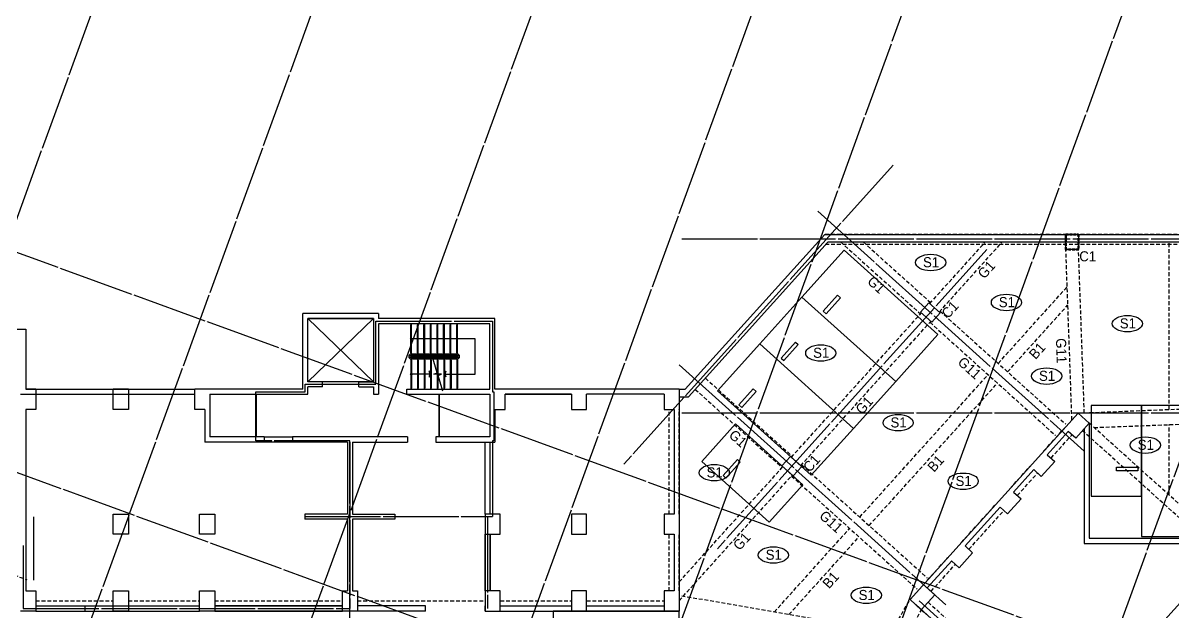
# Model space of a CAD drawing. Extents: x -1102843 to -854660, y -1929973 to -1754472.
# Drawn here: x -1005085 to -959504, y -1827592 to -1804280 of the extents above; entities that cross this region are included whole.
import ezdxf
from ezdxf.enums import TextEntityAlignment as Align

# ---------------------------------------------------------------- set-up
doc = ezdxf.new("R2010")
doc.units = 0
doc.header["$LTSCALE"] = 100
doc.header["$MEASUREMENT"] = 0
for name, pattern in [('CEN', [62, 60, -1, 0, -1]), ('HID', [2.3, 1.5, -0.8]), ('HIDDEN', [0.375, 0.25, -0.125])]:
    doc.linetypes.add(name, pattern=pattern)
doc.layers.get('0').update_dxf_attribs({"linetype": 'CONTINUOUS'})
for name, color, linetype in [('!!0-BEAM', 6, 'HID'), ('!!0-BEAM-N', 1, 'HIDDEN'), ('!!0-Cen', 174, 'CEN'), ('!!0-COLUMN', 41, 'CONTINUOUS'), ('!!0-COLUMN-N', 2, 'CONTINUOUS'), ('!!0-END', 253, 'CONTINUOUS'), ('!!0-GIRDER', 3, 'HID'), ('!!0-GIRDER-N', 3, 'CONTINUOUS'), ('!!0-OPEN', 1, 'CONTINUOUS'), ('!!0-WALL', 2, 'CONTINUOUS'), ('000_주차라인', 251, 'CONTINUOUS')]:
    doc.layers.add(name, color=color, linetype=linetype)
doc.layers.add('!!0-비내력(경량_출력금지)', color=91, linetype='CONTINUOUS', plot=False)
doc.layers.add('!!0-비내력벽(조적_출력금지)', color=92, linetype='CONTINUOUS', plot=False)
doc.layers.add('!!0-하부골조', color=5, linetype='HIDDEN', lineweight=50)
doc.styles.add('굴림', font='Gulim.ttf')

msp = doc.modelspace()

# ---------------------------------------------------------------- linework, layer by layer
at = {"layer": '!!0-BEAM'}
for p, q in [((-959649.6, -1819601.3, 0), (-959649.6, -1812961, 0)), ((-966433.5, -1817776.6, 0), (-963697.2, -1814737.6, 0)), ((-966061.9, -1818111.1, 0), (-963671.6, -1815456.4, 0)), ((-971920.3, -1823870.3, 0), (-966834.9, -1818222.4, 0)), ((-971548.8, -1824204.9, 0), (-966463.4, -1818557, 0)), ((-959649.6, -1823002.6, 0), (-959649.6, -1820201.7, 0)), ((-975306.8, -1827631.3, 0), (-972321.8, -1824316.2, 0)), ((-974724.1, -1827731.5, 0), (-971950.2, -1824650.8, 0)), ((-1008462.4, -1825064.1, 0), (-1004935.5, -1826347.9, 0))]:
    msp.add_line(p, q, dxfattribs=at)
at = {"layer": '!!0-Cen', "ltscale": 0.5}
for p, q in [((-1017035.1, -1844201.3, 0), (-997129.6, -1789511.2, 0)), ((-1009329.7, -1847005.8, 0), (-989424.1, -1792315.7, 0)), ((-1001624.2, -1849810.4, 0), (-981718.6, -1795120.3, 0)), ((-993918.7, -1852615, 0), (-974013.1, -1797924.9, 0)), ((-988656.4, -1854530.3, 0), (-968750.9, -1799840.2, 0)), ((-904640.1, -1850029, 0), (-1037616, -1801629.8, 0)), ((-980950.9, -1857334.9, 0), (-961045.4, -1802644.7, 0)), ((-973245.5, -1860139.4, 0), (-953339.9, -1805449.3, 0)), ((-907444.7, -1857734.5, 0), (-1040420.6, -1809335.2, 0)), ((-970595.4, -1809917.4, 0), (-981271.8, -1821774.7, 0)), ((-973583.9, -1811742, 0), (-963020.9, -1821253)), ((-978974.9, -1812839.6, 0), (-898539, -1812839.6, 0)), ((-966879.7, -1813263.1, 0), (-977556.1, -1825120.4, 0)), ((-991097.5, -1818601.7), (-991097.5, -1816101.7)), ((-991097.5, -1816101.7), (-986477.5, -1816101.7)), ((-986477.5, -1816101.7), (-986477.5, -1818901.7)), ((-979070.8, -1817835.8, 0), (-968507.7, -1827346.8)), ((-993897.5, -1818901.7), (-993897.5, -1818601.7)), ((-993897.5, -1818601.7), (-991097.5, -1818601.7)), ((-993897.5, -1818901.7), (-993897.5, -1818601.7)), ((-995857.5, -1820851.7), (-995857.5, -1818901.7)), ((-995857.5, -1818901.7), (-993897.5, -1818901.7)), ((-995857.5, -1820851.7), (-995857.5, -1818901.7)), ((-995857.5, -1818901.7), (-993897.5, -1818901.7)), ((-986477.5, -1818901.7), (-986417.5, -1818901.7)), ((-986417.5, -1818901.7), (-986417.5, -1820851.7)), ((-978974.9, -1819739.6, 0), (-898539, -1819739.6, 0)), ((-992127.5, -1820851.7), (-995857.5, -1820851.7)), ((-992127.5, -1820851.7), (-995857.5, -1820851.7)), ((-992127.5, -1829535.8), (-992127.5, -1820851.7)), ((-992127.5, -1820891.7, 0), (-992127.5, -1827491.7, 0)), ((-986477.5, -1820851.7), (-986477.5, -1823851.7)), ((-986417.5, -1820851.7), (-986477.5, -1820851.7)), ((-1004667.1, -1823864.1), (-1004667.1, -1826364.1, 0)), ((-1004667.1, -1823864.1), (-1004667.1, -1826364.1, 0)), ((-993912.5, -1823851.7), (-986477.5, -1823851.7)), ((-986667.5, -1823851.7), (-986667.5, -1827491.7)), ((-1005077.5, -1824991.7, 0), (-1005077.5, -1827491.7, 0)), ((-1005077.5, -1827491.7, 0), (-992127.5, -1827491.7, 0))]:
    msp.add_line(p, q, dxfattribs=at)
at = {"layer": '!!0-COLUMN'}
for p, q in [((-969515.2, -1815741.8, 0), (-969180.7, -1815370.2, 0)), ((-969180.7, -1815370.2, 0), (-968734.8, -1815771.7, 0)), ((-969069.4, -1816143.3, 0), (-969515.2, -1815741.8, 0)), ((-968734.8, -1815771.7, 0), (-969069.4, -1816143.3, 0)), ((-1005577.5, -1816421.7, 0), (-1004977.5, -1816421.7, 0)), ((-1004577.5, -1818801.7, 0), (-1004977.5, -1818801.7, 0)), ((-1004577.5, -1818801.7, 0), (-1004577.5, -1819601.7, 0)), ((-1000907.5, -1818801.7, 0), (-1001507.5, -1818801.7, 0)), ((-1001507.5, -1819601.7, 0), (-1001507.5, -1818801.7, 0)), ((-1000907.5, -1818801.7, 0), (-1000907.5, -1819601.7, 0)), ((-998277.5, -1819601.7, 0), (-998277.5, -1818801.7, 0)), ((-985977.5, -1819601.7, 0), (-985977.5, -1819001.7, 0)), ((-983347.5, -1819001.7, 0), (-983347.5, -1819601.7, 0)), ((-982747.5, -1819601.7, 0), (-982747.5, -1819001.7, 0)), ((-979677.5, -1819001.7, 0), (-979677.5, -1819601.7, 0)), ((-1004577.5, -1819601.7, 0), (-1004977.5, -1819601.7, 0)), ((-1000907.5, -1819601.7, 0), (-1001507.5, -1819601.7, 0)), ((-997877.5, -1819601.7, 0), (-998277.5, -1819601.7, 0)), ((-986377.5, -1819601.7, 0), (-985977.5, -1819601.7, 0)), ((-983347.5, -1819601.7, 0), (-982747.5, -1819601.7, 0)), ((-979677.5, -1819601.7, 0), (-979277.5, -1819601.7, 0)), ((-963268.7, -1819743.9, 0), (-962822.8, -1820145.4, 0)), ((-963358.2, -1820739.9, 0), (-963655.4, -1820472.3, 0)), ((-962822.8, -1820145.4, 0), (-963358.2, -1820739.9, 0)), ((-964485.1, -1821393.8, 0), (-964187.9, -1821661.4, 0)), ((-975002.1, -1821835.6, 0), (-974667.5, -1821464, 0)), ((-974556.2, -1822237.1, 0), (-975002.1, -1821835.6, 0)), ((-974667.5, -1821464, 0), (-974221.7, -1821865.5, 0)), ((-964187.9, -1821661.4, 0), (-964723.2, -1822256, 0)), ((-974221.7, -1821865.5, 0), (-974556.2, -1822237.1, 0)), ((-964723.2, -1822256, 0), (-965020.4, -1821988.3, 0)), ((-965526.1, -1823147.7, 0), (-966061.4, -1823742.2, 0)), ((-965823.4, -1822880.1, 0), (-965526.1, -1823147.7, 0)), ((-966061.4, -1823742.2, 0), (-966358.7, -1823474.6, 0)), ((-1001507.5, -1823751.7, 0), (-1000907.5, -1823751.7, 0)), ((-1001507.5, -1824551.7, 0), (-1001507.5, -1823751.7, 0)), ((-1000907.5, -1823751.7, 0), (-1000907.5, -1824551.7, 0)), ((-998087.5, -1823751.7, 0), (-997487.5, -1823751.7, 0)), ((-998087.5, -1824551.7, 0), (-998087.5, -1823751.7, 0)), ((-997487.5, -1823751.7, 0), (-997487.5, -1824551.7, 0)), ((-986167.5, -1823751.7, 0), (-986767.5, -1823751.7, 0)), ((-986767.5, -1823751.7, 0), (-986767.5, -1824551.7, 0)), ((-986167.5, -1824551.7, 0), (-986167.5, -1823751.7, 0)), ((-982747.5, -1823751.7, 0), (-983347.5, -1823751.7, 0)), ((-983347.5, -1823751.7, 0), (-983347.5, -1824551.7, 0)), ((-982747.5, -1824551.7, 0), (-982747.5, -1823751.7, 0)), ((-979277.5, -1823751.7, 0), (-979677.5, -1823751.7, 0)), ((-979677.5, -1823751.7, 0), (-979677.5, -1824551.7, 0)), ((-1000907.5, -1824551.7, 0), (-1001507.5, -1824551.7, 0)), ((-997487.5, -1824551.7, 0), (-998087.5, -1824551.7, 0)), ((-986767.5, -1824551.7, 0), (-986167.5, -1824551.7, 0)), ((-983347.5, -1824551.7, 0), (-982747.5, -1824551.7, 0)), ((-979677.5, -1824551.7, 0), (-979277.5, -1824551.7, 0)), ((-967743.8, -1825012.9, 0), (-967446.5, -1825280.6, 0)), ((-967446.5, -1825280.6, 0), (-967981.8, -1825875.1, 0)), ((-967981.8, -1825875.1, 0), (-968279.1, -1825607.4, 0)), ((-1004977.5, -1826791.7, 0), (-1004577.5, -1826791.7, 0)), ((-1004577.5, -1826791.7, 0), (-1004577.5, -1827591.7, 0)), ((-1001507.5, -1826791.7, 0), (-1000907.5, -1826791.7, 0)), ((-1001507.5, -1827591.7, 0), (-1001507.5, -1826791.7, 0)), ((-1000907.5, -1826791.7, 0), (-1000907.5, -1827591.7, 0)), ((-998087.5, -1826791.7, 0), (-997487.5, -1826791.7, 0)), ((-998087.5, -1827591.7, 0), (-998087.5, -1826791.7, 0)), ((-997487.5, -1826791.7, 0), (-997487.5, -1827591.7, 0)), ((-992427.5, -1827591.7, 0), (-992427.5, -1826791.7, 0)), ((-992427.5, -1826791.7, 0), (-992227.5, -1826791.7, 0)), ((-992027.5, -1826791.7, 0), (-991827.5, -1826791.7, 0)), ((-991827.5, -1826791.7, 0), (-991827.5, -1827591.7, 0)), ((-986167.5, -1826791.7, 0), (-986767.5, -1826791.7, 0)), ((-986767.5, -1826791.7, 0), (-986767.5, -1827591.7, 0)), ((-986167.5, -1827591.7, 0), (-986167.5, -1826791.7, 0)), ((-982747.5, -1826791.7, 0), (-983347.5, -1826791.7, 0)), ((-983347.5, -1826791.7, 0), (-983347.5, -1827591.7, 0)), ((-982747.5, -1827591.7, 0), (-982747.5, -1826791.7, 0)), ((-979277.5, -1826791.7, 0), (-979677.5, -1826791.7, 0)), ((-979677.5, -1826791.7, 0), (-979677.5, -1827591.7, 0)), ((-969242.7, -1826677.5, 0), (-968945.4, -1826945.2, 0)), ((-969480.7, -1827539.7, 0), (-969926.6, -1827138.2, 0)), ((-968945.4, -1826945.2, 0), (-969480.7, -1827539.7, 0)), ((-1004577.5, -1827591.7, 0), (-1005177.5, -1827591.7, 0)), ((-1000907.5, -1827591.7, 0), (-1001507.5, -1827591.7, 0)), ((-997487.5, -1827591.7, 0), (-998087.5, -1827591.7, 0)), ((-991827.5, -1827591.7, 0), (-992427.5, -1827591.7, 0)), ((-986767.5, -1827591.7, 0), (-986167.5, -1827591.7, 0)), ((-983347.5, -1827591.7, 0), (-982747.5, -1827591.7, 0)), ((-979677.5, -1827591.7, 0), (-979077.5, -1827591.7, 0))]:
    msp.add_line(p, q, dxfattribs=at)
at = {"layer": '!!0-END'}
for p, q in [((-989697.5, -1816201.7, 0), (-989697.5, -1817401.7, 0)), ((-989437.5, -1816201.7, 0), (-989437.5, -1817401.7, 0)), ((-989177.5, -1816201.7, 0), (-989177.5, -1817401.7, 0)), ((-988917.5, -1816201.7, 0), (-988917.5, -1817401.7, 0)), ((-988657.5, -1816201.7, 0), (-988657.5, -1817401.7, 0)), ((-988397.5, -1816201.7, 0), (-988397.5, -1817401.7, 0)), ((-988137.5, -1816201.7, 0), (-988137.5, -1817401.7, 0)), ((-987877.5, -1816201.7, 0), (-987877.5, -1817401.7, 0)), ((-989697.5, -1817401.7, 0), (-987877.5, -1817401.7, 0)), ((-989697.5, -1817551.7, 0), (-989697.5, -1817451.7, 0)), ((-989697.5, -1817451.7, 0), (-987877.5, -1817451.7, 0)), ((-987877.5, -1817476.7, 0), (-989697.5, -1817476.7, 0)), ((-987877.5, -1817526.7, 0), (-989697.5, -1817526.7, 0)), ((-987877.5, -1817551.7, 0), (-989697.5, -1817551.7, 0)), ((-987877.5, -1817601.7, 0), (-989697.5, -1817601.7, 0)), ((-989697.5, -1818801.7, 0), (-989697.5, -1817601.7, 0)), ((-989437.5, -1817476.7, 0), (-989437.5, -1817451.7, 0)), ((-989437.5, -1817526.7, 0), (-989437.5, -1817551.7, 0)), ((-989437.5, -1818801.7, 0), (-989437.5, -1817601.7, 0)), ((-989177.5, -1817476.7, 0), (-989177.5, -1817451.7, 0)), ((-989177.5, -1817526.7, 0), (-989177.5, -1817551.7, 0)), ((-989177.5, -1818801.7, 0), (-989177.5, -1817601.7, 0)), ((-988917.5, -1817476.7, 0), (-988917.5, -1817451.7, 0)), ((-988917.5, -1817526.7, 0), (-988917.5, -1817551.7, 0)), ((-988917.5, -1818801.7, 0), (-988917.5, -1817601.7, 0)), ((-988657.5, -1817476.7, 0), (-988657.5, -1817451.7, 0)), ((-988657.5, -1817526.7, 0), (-988657.5, -1817551.7, 0)), ((-988657.5, -1818801.7, 0), (-988657.5, -1817601.7, 0)), ((-988397.5, -1817476.7, 0), (-988397.5, -1817451.7, 0)), ((-988397.5, -1817526.7, 0), (-988397.5, -1817551.7, 0)), ((-988397.5, -1818801.7, 0), (-988397.5, -1817601.7, 0)), ((-988137.5, -1817476.7, 0), (-988137.5, -1817451.7, 0)), ((-988137.5, -1817526.7, 0), (-988137.5, -1817551.7, 0)), ((-988137.5, -1818801.7, 0), (-988137.5, -1817601.7, 0)), ((-987877.5, -1817451.7, 0), (-987877.5, -1817551.7, 0)), ((-987877.5, -1818801.7, 0), (-987877.5, -1817601.7, 0)), ((-988917.5, -1818201.7, 0), (-989697.5, -1818201.7, 0))]:
    msp.add_line(p, q, dxfattribs=at)
at = {"layer": '!!0-END', "elevation": 0}
for points in [[(-993797.5, -1816001.7), (-991197.5, -1816001.7), (-991197.5, -1818501.7), (-993797.5, -1818501.7)], [(-988994.9, -1818301.4), (-988967.5, -1818313.6), (-988917.5, -1818201.7), (-988967.5, -1818089.8), (-988994.9, -1818102.1), (-988950.4, -1818201.7)], [(-988320.1, -1818301.4), (-988347.5, -1818313.6), (-988397.5, -1818201.7), (-988347.5, -1818089.8), (-988320.1, -1818102.1), (-988364.6, -1818201.7)]]:
    msp.add_lwpolyline(points, close=True, dxfattribs=at)
for points in [[(-989697.5, -1816251.7), (-989727.5, -1816251.7), (-989727.5, -1817351.7), (-989697.5, -1817351.7)], [(-989437.5, -1816251.7), (-989467.5, -1816251.7), (-989467.5, -1817351.7), (-989437.5, -1817351.7)], [(-989177.5, -1816251.7), (-989207.5, -1816251.7), (-989207.5, -1817351.7), (-989177.5, -1817351.7)], [(-988917.5, -1816251.7), (-988947.5, -1816251.7), (-988947.5, -1817351.7), (-988917.5, -1817351.7)], [(-988657.5, -1816251.7), (-988687.5, -1816251.7), (-988687.5, -1817351.7), (-988657.5, -1817351.7)], [(-988397.5, -1816251.7), (-988427.5, -1816251.7), (-988427.5, -1817351.7), (-988397.5, -1817351.7)], [(-988137.5, -1816251.7), (-988167.5, -1816251.7), (-988167.5, -1817351.7), (-988137.5, -1817351.7)], [(-987877.5, -1816251.7), (-987907.5, -1816251.7), (-987907.5, -1817351.7), (-987877.5, -1817351.7)], [(-988397.5, -1818201.7), (-987165, -1818201.7), (-987165, -1816801.7), (-989697.5, -1816801.7)], [(-989697.5, -1818751.7), (-989667.5, -1818751.7), (-989667.5, -1817651.7), (-989697.5, -1817651.7)], [(-989437.5, -1818751.7), (-989407.5, -1818751.7), (-989407.5, -1817651.7), (-989437.5, -1817651.7)], [(-989177.5, -1818751.7), (-989147.5, -1818751.7), (-989147.5, -1817651.7), (-989177.5, -1817651.7)], [(-988917.5, -1818751.7), (-988887.5, -1818751.7), (-988887.5, -1817651.7), (-988917.5, -1817651.7)], [(-988441.8, -1818876.7), (-988632.3, -1818251.7), (-988497.5, -1818201.7), (-988797.5, -1818201.7), (-988662.7, -1818151.7), (-988868.4, -1817476.7)], [(-988657.5, -1818751.7), (-988627.5, -1818751.7), (-988627.5, -1817651.7), (-988657.5, -1817651.7)], [(-988397.5, -1818751.7), (-988367.5, -1818751.7), (-988367.5, -1817651.7), (-988397.5, -1817651.7)], [(-988137.5, -1818751.7), (-988107.5, -1818751.7), (-988107.5, -1817651.7), (-988137.5, -1817651.7)], [(-987877.5, -1818751.7), (-987847.5, -1818751.7), (-987847.5, -1817651.7), (-987877.5, -1817651.7)]]:
    msp.add_lwpolyline(points, dxfattribs=at)
at = {"layer": '!!0-END'}
for centre in [(-989697.5, -1816801.7, 0), (-989697.5, -1818201.7, 0)]:
    msp.add_circle(centre, 30, dxfattribs=at)
for centre, radius, start, end in [((-989697.5, -1817501.7, 0), 100, 90, 270), ((-989697.5, -1817501.7, 0), 50, 90, 270), ((-987877.5, -1817501.7, 0), 100, 270, 90), ((-987877.5, -1817501.7, 0), 50, 270, 90)]:
    msp.add_arc(centre, radius, start, end, dxfattribs=at)
at = {"layer": '!!0-GIRDER'}
for p, q in [((-925755.6, -1812661, 0), (-973308, -1812661, 0)), ((-925755.6, -1813061, 0), (-973308, -1813061, 0)), ((-972678.3, -1812961, 0), (-969511.5, -1815812.4, 0)), ((-971781.7, -1812961, 0), (-969110.1, -1815366.5, 0)), ((-969143.5, -1815403.7, 0), (-966944.1, -1812961, 0)), ((-968771.9, -1815738.3, 0), (-966271.3, -1812961, 0)), ((-963509.4, -1820011.2, 0), (-963749.5, -1813269.9, 0)), ((-963018.9, -1819735, 0), (-963249.8, -1813252.1, 0)), ((-974630.4, -1821497.5, 0), (-969478.1, -1815775.3, 0)), ((-968738.5, -1815701.1, 0), (-963756.9, -1820186.6, 0)), ((-974258.8, -1821832.1, 0), (-969106.5, -1816109.8, 0)), ((-969140, -1816147, 0), (-964158.4, -1820632.5, 0)), ((-978037.7, -1818362.3, 0), (-974596.9, -1821460.3, 0)), ((-978439.2, -1818808.1, 0), (-974998.4, -1821906.2, 0)), ((-963268.7, -1819743.9, 0), (-955549.6, -1819439.6, 0)), ((-979477.5, -1823751.7, 0), (-979477.5, -1819601.7, 0)), ((-979077.5, -1823751.7, 0), (-979077.5, -1819601.7, 0)), ((-964633.8, -1821260, 0), (-963804, -1820338.5, 0)), ((-962629.8, -1820319.2, 0), (-955526, -1820039.2, 0)), ((-964336.5, -1821527.6, 0), (-963506.8, -1820606.1, 0)), ((-974225.4, -1821794.9, 0), (-969243.8, -1826280.4, 0)), ((-979077.5, -1826436.5, 0), (-974965, -1821869.1, 0)), ((-979077.5, -1827183.7, 0), (-974593.4, -1822203.6, 0)), ((-974626.8, -1822240.8, 0), (-969645.2, -1826726.2, 0)), ((-965972, -1822746.2, 0), (-965169.1, -1821854.5, 0)), ((-965674.8, -1823013.9, 0), (-964871.8, -1822122.1, 0)), ((-967892.4, -1824879.1, 0), (-966507.3, -1823340.8, 0)), ((-967595.2, -1825146.7, 0), (-966210.1, -1823608.4, 0)), ((-979477.5, -1826791.7, 0), (-979477.5, -1824551.7, 0)), ((-979077.5, -1826791.7, 0), (-979077.5, -1824551.7, 0)), ((-969391.3, -1826543.7, 0), (-968427.7, -1825473.6, 0)), ((-969094, -1826811.4, 0), (-968130.5, -1825741.2, 0)), ((-1004577.5, -1827191.7, 0), (-1001507.5, -1827191.7, 0)), ((-1000907.5, -1827191.7, 0), (-998087.5, -1827191.7, 0)), ((-997487.5, -1827191.7, 0), (-992427.5, -1827191.7, 0)), ((-991827.5, -1827191.7, 0), (-986767.5, -1827191.7, 0)), ((-986167.5, -1827191.7, 0), (-983347.5, -1827191.7, 0)), ((-982747.5, -1827191.7, 0), (-979677.5, -1827191.7, 0)), ((-970674.3, -1828428, 0), (-978975.8, -1827000.4, 0)), ((-970732, -1828527.6, 0), (-969926.6, -1827138.2, 0)), ((-970212.9, -1828828.5, 0), (-969407.5, -1827439.2, 0))]:
    msp.add_line(p, q, dxfattribs=at)
at = {"layer": '!!0-GIRDER', "elevation": 0}
for points in [[(-957858.8, -1825153.4), (-963090.5, -1820442.7)], [(-957591.1, -1824856.1), (-962822.8, -1820145.4)], [(-969213, -1827242.5), (-963981.3, -1831953.1)], [(-969480.7, -1827539.7), (-964249, -1832250.4)]]:
    msp.add_lwpolyline(points, dxfattribs=at)
at = {"layer": '!!0-OPEN'}
for p, q in [((-991197.5, -1818501.7, 0), (-993797.5, -1816001.7, 0)), ((-991197.5, -1816001.7, 0), (-993797.5, -1818501.7, 0))]:
    msp.add_line(p, q, dxfattribs=at)
at = {"layer": '!!0-WALL'}
for p, q in [((-973308, -1812661, 0), (-978837.1, -1818801.7, 0)), ((-973308, -1812661, 0), (-925755.6, -1812661, 0)), ((-973174.4, -1812961, 0), (-978703.5, -1819101.7, 0)), ((-973174.4, -1812961, 0), (-915805.6, -1812961, 0)), ((-990997.5, -1815801.7, 0), (-993997.5, -1815801.7, 0)), ((-993997.5, -1818801.7, 0), (-993997.5, -1815801.7, 0)), ((-990997.5, -1815801.7, 0), (-990997.5, -1816001.7, 0)), ((-991197.5, -1816001.7, 0), (-993797.5, -1816001.7, 0)), ((-993797.5, -1818501.7, 0), (-993797.5, -1816001.7, 0)), ((-991197.5, -1816001.7, 0), (-991197.5, -1818501.7, 0)), ((-986377.5, -1816001.7, 0), (-990997.5, -1816001.7, 0)), ((-986577.5, -1816201.7, 0), (-990997.5, -1816201.7, 0)), ((-990997.5, -1816201.7, 0), (-990997.5, -1819001.7, 0)), ((-986577.5, -1818801.7, 0), (-986577.5, -1816201.7, 0)), ((-986377.5, -1818801.7, 0), (-986377.5, -1816001.7, 0)), ((-1015157.5, -1816421.7), (-1004977.5, -1816421.7)), ((-1015157.5, -1816421.7), (-1004977.5, -1816421.7)), ((-1004977.5, -1816421.7), (-1004977.5, -1818801.7)), ((-1004977.5, -1816421.7), (-1004977.5, -1818801.7)), ((-1004977.5, -1816421.7, 0), (-1004977.5, -1818801.7, 0)), ((-993217.5, -1818501.7, 0), (-993797.5, -1818501.7, 0)), ((-993217.5, -1818701.7, 0), (-993217.5, -1818501.7, 0)), ((-991777.5, -1818701.7, 0), (-991777.5, -1818501.7, 0)), ((-991777.5, -1818501.7, 0), (-991197.5, -1818501.7, 0)), ((-1005177.5, -1819001.7), (-998277.5, -1819001.7)), ((-1004977.5, -1818801.7), (-998277.5, -1818801.7)), ((-1004977.5, -1818801.7), (-998277.5, -1818801.7)), ((-1004577.5, -1819001.7), (-1001507.5, -1819001.7)), ((-1000907.5, -1819001.7), (-998277.5, -1819001.7)), ((-993997.5, -1818801.7, 0), (-998277.5, -1818801.7, 0)), ((-997677.5, -1819001.7, 0), (-997677.5, -1820691.7, 0)), ((-997677.5, -1819001.7, 0), (-993797.5, -1819001.7, 0)), ((-993797.5, -1819001.7, 0), (-993797.5, -1818701.7, 0)), ((-993217.5, -1818701.7, 0), (-993797.5, -1818701.7, 0)), ((-991777.5, -1818701.7, 0), (-991197.5, -1818701.7, 0)), ((-991197.5, -1818701.7, 0), (-991197.5, -1819001.7, 0)), ((-991197.5, -1819001.7, 0), (-990997.5, -1819001.7, 0)), ((-989877.5, -1819001.7, 0), (-989877.5, -1818801.7, 0)), ((-989877.5, -1818801.7, 0), (-986577.5, -1818801.7, 0)), ((-989877.5, -1819001.7, 0), (-986577.5, -1819001.7, 0)), ((-986577.5, -1819001.7, 0), (-986577.5, -1820691.7, 0)), ((-979077.5, -1818801.7, 0), (-986377.5, -1818801.7, 0)), ((-983347.5, -1818801.7), (-985977.5, -1818801.7)), ((-983347.5, -1819001.7), (-985977.5, -1819001.7)), ((-985977.5, -1819001.7, 0), (-983347.5, -1819001.7, 0)), ((-981627.5, -1818801.7), (-982747.5, -1818801.7)), ((-981627.5, -1819001.7), (-982747.5, -1819001.7)), ((-979677.5, -1819001.7, 0), (-982747.5, -1819001.7, 0)), ((-979077.5, -1818801.7, 0), (-978837.1, -1818801.7, 0)), ((-979077.5, -1818801.7, 0), (-979077.5, -1827591.7, 0)), ((-979077.5, -1819101.7, 0), (-978703.5, -1819101.7, 0)), ((-1004977.5, -1819601.7, 0), (-1004977.5, -1826791.7, 0)), ((-997877.5, -1819601.7, 0), (-997877.5, -1820891.7, 0)), ((-986377.5, -1819601.7, 0), (-986377.5, -1820891.7, 0)), ((-979277.5, -1819601.7, 0), (-979277.5, -1823751.7, 0)), ((-969926.6, -1827138.2, 0), (-963268.7, -1819743.9, 0)), ((-964485.1, -1821393.8, 0), (-963655.4, -1820472.3, 0)), ((-995527.5, -1820891.7, 0), (-997877.5, -1820891.7, 0)), ((-995527.5, -1820691.7, 0), (-997677.5, -1820691.7, 0)), ((-995527.5, -1820691.7, 0), (-995527.5, -1820891.7, 0)), ((-994407.5, -1820691.7, 0), (-994407.5, -1820891.7, 0)), ((-989847.5, -1820691.7, 0), (-994407.5, -1820691.7, 0)), ((-992227.5, -1820891.7, 0), (-994407.5, -1820891.7, 0)), ((-992227.5, -1820891.7, 0), (-992227.5, -1823751.7, 0)), ((-992027.5, -1820891.7, 0), (-992027.5, -1823751.7, 0)), ((-992027.5, -1820891.7, 0), (-989847.5, -1820891.7, 0)), ((-989847.5, -1820691.7, 0), (-989847.5, -1820891.7, 0)), ((-988727.5, -1820691.7, 0), (-988727.5, -1820891.7, 0)), ((-986577.5, -1820691.7, 0), (-988727.5, -1820691.7, 0)), ((-988727.5, -1820891.7, 0), (-986377.5, -1820891.7, 0)), ((-965823.4, -1822880.1), (-965020.4, -1821988.3, 0)), ((-967737.1, -1825005.5), (-966358.7, -1823474.6)), ((-992227.5, -1823751.7, 0), (-993912.5, -1823751.7, 0)), ((-993912.5, -1823751.7, 0), (-993912.5, -1823951.7, 0)), ((-992227.5, -1823951.7, 0), (-993912.5, -1823951.7, 0)), ((-992227.5, -1823951.7, 0), (-992227.5, -1826791.7, 0)), ((-992027.5, -1823751.7, 0), (-990342.5, -1823751.7, 0)), ((-990342.5, -1823951.7, 0), (-992027.5, -1823951.7, 0)), ((-992027.5, -1823951.7, 0), (-992027.5, -1826791.7, 0)), ((-990342.5, -1823751.7, 0), (-990342.5, -1823951.7, 0)), ((-979277.5, -1824551.7, 0), (-979277.5, -1826791.7, 0)), ((-969242.7, -1826677.5), (-968272.4, -1825600))]:
    msp.add_line(p, q, dxfattribs=at)
at = {"layer": '!!0-WALL', "elevation": 0}
msp.add_lwpolyline([(-963749.6, -1812661), (-963249.6, -1812661), (-963249.6, -1813261), (-963749.6, -1813261)], close=True, dxfattribs=at)
at = {"layer": '!!0-비내력(경량_출력금지)'}
for p, q in [((-995867.5, -1819001.7, 0), (-995867.5, -1820691.7, 0)), ((-995847.5, -1819001.7, 0), (-995847.5, -1820691.7, 0)), ((-988607.5, -1819001.7, 0), (-988607.5, -1820691.7, 0)), ((-988587.5, -1819001.7, 0), (-988587.5, -1820691.7, 0))]:
    msp.add_line(p, q, dxfattribs=at)
at = {"layer": '!!0-비내력벽(조적_출력금지)'}
for p, q in [((-963022.8, -1820345.4, 0), (-963022.8, -1824909.9, 0)), ((-962822.8, -1820145.4, 0), (-962822.8, -1824709.9, 0)), ((-995527.5, -1820691.7, 0), (-994407.5, -1820691.7, 0)), ((-994407.5, -1820891.7, 0), (-995527.5, -1820891.7, 0)), ((-986767.5, -1823751.7, 0), (-986767.5, -1820891.7, 0)), ((-986567.5, -1823751.7, 0), (-986567.5, -1820891.7, 0)), ((-986767.5, -1824551.7), (-986767.5, -1826791.7)), ((-986767.5, -1826791.7, 0), (-986767.5, -1824551.7, 0)), ((-986567.5, -1824551.7), (-986567.5, -1826791.7)), ((-986567.5, -1826791.7, 0), (-986567.5, -1824551.7, 0)), ((-963022.8, -1824909.9, 0), (-928159.6, -1824909.9, 0)), ((-962822.8, -1824709.9, 0), (-928159.6, -1824709.9, 0)), ((-957829.2, -1825718.3, 0), (-963416.4, -1831923.5, 0)), ((-960882.5, -1835012.5, 0), (-969569.8, -1827190.3, 0)), ((-1004577.5, -1827391.7, 0), (-998087.5, -1827391.7, 0)), ((-1004577.5, -1827391.7, 0), (-998087.5, -1827391.7, 0)), ((-1004577.5, -1827391.7, 0), (-1002627.5, -1827391.7, 0)), ((-1004577.5, -1827591.7, 0), (-998087.5, -1827591.7, 0)), ((-1004577.5, -1827591.7, 0), (-998087.5, -1827591.7, 0)), ((-1004577.5, -1827591.7, 0), (-1002627.5, -1827591.7, 0)), ((-1002627.5, -1827391.7, 0), (-1002627.5, -1827591.7, 0)), ((-1000907.5, -1827391.7, 0), (-998087.5, -1827391.7, 0)), ((-1000907.5, -1827591.7, 0), (-998087.5, -1827591.7, 0)), ((-992427.5, -1827391.7, 0), (-997487.5, -1827391.7, 0)), ((-992427.5, -1827391.7, 0), (-997487.5, -1827391.7, 0)), ((-997487.5, -1827391.7, 0), (-992427.5, -1827391.7, 0)), ((-992427.5, -1827591.7, 0), (-997487.5, -1827591.7, 0)), ((-992427.5, -1827591.7, 0), (-997487.5, -1827591.7, 0)), ((-997487.5, -1827591.7, 0), (-992427.5, -1827591.7, 0)), ((-989137.5, -1827391.7, 0), (-991827.5, -1827391.7, 0)), ((-989137.5, -1827591.7, 0), (-991827.5, -1827591.7, 0)), ((-989137.5, -1827591.7, 0), (-989137.5, -1827391.7, 0)), ((-986767.5, -1827591.7, 0), (-986767.5, -1827391.7, 0)), ((-986167.5, -1827391.7), (-983347.5, -1827391.7)), ((-986167.5, -1827591.7), (-983347.5, -1827591.7)), ((-982747.5, -1827391.7, 0), (-979677.5, -1827391.7, 0)), ((-982747.5, -1827591.7, 0), (-979677.5, -1827591.7, 0)), ((-961016.3, -1835161.1, 0), (-969703.6, -1827339, 0))]:
    msp.add_line(p, q, dxfattribs=at)
at = {"layer": '!!0-하부골조', "ltscale": 4, "elevation": 0}
msp.add_lwpolyline([(-963749.6, -1812661), (-963249.6, -1812661), (-963249.6, -1813261), (-963749.6, -1813261)], close=True, dxfattribs=at)
for centre in [(-969110, -1813776), (-966105.6, -1815358.8, 0), (-961311, -1816200.3, 0), (-973465.4, -1817365.8, 0), (-964512.6, -1818279.7), (-970398.8, -1820126.9, 0), (-960600.5, -1821014.5, 0), (-977687.4, -1822108.5, 0), (-967820.8, -1822448.2, 0), (-975345, -1825372), (-971661, -1826968)]:
    msp.add_ellipse(centre, major_axis=(598, 0), ratio=0.5467853)
at = {"layer": '000_주차라인', "linetype": 'Continuous'}
for p, q in [((-973365.6, -1815705.8, 0), (-972796.9, -1815074.1, 0)), ((-972685.4, -1815174.5, 0), (-973254.1, -1815806.1, 0)), ((-972796.9, -1815074.1, 0), (-972685.4, -1815174.5, 0)), ((-973365.6, -1815705.8, 0), (-973254.1, -1815806.1, 0)), ((-975038.4, -1817563.6, 0), (-974469.7, -1816932, 0)), ((-974358.2, -1817032.3, 0), (-974927, -1817664, 0)), ((-974469.7, -1816932, 0), (-974358.2, -1817032.3, 0)), ((-975038.4, -1817563.6, 0), (-974927, -1817664, 0)), ((-976711.3, -1819421.5, 0), (-976142.5, -1818789.8, 0)), ((-976031, -1818890.2, 0), (-976599.8, -1819521.9, 0)), ((-976142.5, -1818789.8, 0), (-976031, -1818890.2, 0)), ((-976711.3, -1819421.5, 0), (-976599.8, -1819521.9, 0))]:
    msp.add_line(p, q, dxfattribs=at)
at = {"layer": '000_주차라인', "linetype": 'Continuous', "elevation": 0}
for points in [[(-974209.1, -1815148.1), (-970493.4, -1818493.8), (-968820.6, -1816635.9), (-972536.3, -1813290.2)], [(-975882, -1817006), (-972166.2, -1820351.6), (-970493.4, -1818493.8), (-974209.1, -1815148.1)], [(-977554.8, -1818863.8), (-973839.1, -1822209.5), (-972166.2, -1820351.6), (-975882, -1817006)], [(-962749.6, -1823039.6), (-960749.6, -1823039.6), (-960749.6, -1819439.6), (-962749.6, -1819439.6)], [(-976845.1, -1820175.6), (-978183.4, -1821661.9), (-975508.1, -1824070.8), (-974169.8, -1822584.5)], [(-976659.6, -1821688.3), (-977228.4, -1822320), (-977339.9, -1822219.6), (-976771.1, -1821587.9)], [(-961749.6, -1821889.6), (-960899.6, -1821889.6), (-960899.6, -1822039.6), (-961749.6, -1822039.6)], [(-984077.5, -1830091.7), (-979077.5, -1830091.7), (-979077.5, -1827591.7), (-984077.5, -1827591.7)]]:
    msp.add_lwpolyline(points, close=True, dxfattribs=at)
at = {"layer": '000_주차라인', "elevation": 0}
msp.add_lwpolyline([(-958149.6, -1824639.6), (-958149.6, -1819439.6), (-960749.6, -1819439.6), (-960749.6, -1824639.6)], close=True, dxfattribs=at)

# ---------------------------------------------------------------- texts
at = {"layer": '!!0-BEAM-N', "style": '굴림'}
for p in [(-964738.1, -1817407, 0), (-968762.1, -1821876.2, 0), (-972922.2, -1826496.5, 0)]:
    msp.add_text('B1', height=400, rotation=48, dxfattribs=at).set_placement(p, align=Align.CENTER)
at = {"layer": '!!0-COLUMN-N', "style": '굴림'}
msp.add_text('C1', height=400, dxfattribs=at).set_placement((-962884.2, -1813730.3, 0), align=Align.CENTER)
for p in [(-968192.3, -1815775.2, 0), (-973679.1, -1821869, 0)]:
    msp.add_text('C1', height=400, rotation=48, dxfattribs=at).set_placement(p, align=Align.CENTER)
at = {"layer": '!!0-GIRDER-N', "style": '굴림'}
for s, rotation, p in [('G1', 48, (-966750, -1814192.2, 0)), ('G1', 318, (-971393.3, -1814806.9, 0)), ('G11', 272.03973, (-964127.6, -1817277.7)), ('G11', 318, (-967702, -1818107.6, 0)), ('G1', 48, (-971591.5, -1819569.2, 0)), ('G1', 318, (-976880.1, -1820900.6, 0)), ('G11', 318, (-973188.8, -1824201.4, 0)), ('G1', 48, (-976447, -1824961.8, 0))]:
    msp.add_text(s, height=400, rotation=rotation, dxfattribs=at).set_placement(p, align=Align.CENTER)
at = {"style": '굴림'}
for p in [(-969092.3, -1813964.6), (-966087.9, -1815547.4, 0), (-961293.3, -1816389, 0), (-973447.7, -1817554.4, 0), (-964494.8, -1818468.3), (-970381.1, -1820315.5, 0), (-960582.8, -1821203.1, 0), (-977669.7, -1822297.1, 0), (-967803.1, -1822636.8, 0), (-975327.3, -1825560.6), (-971643.3, -1827156.6)]:
    msp.add_text('S1', height=400, dxfattribs=at).set_placement(p, align=Align.CENTER)

doc.saveas('drawing.dxf')
